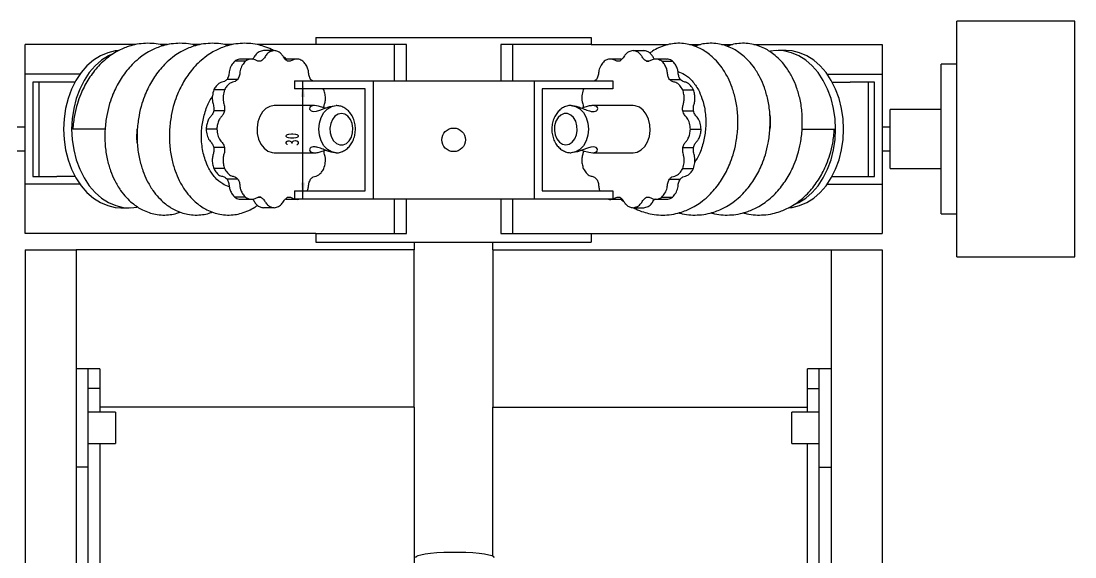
# Model space of a CAD drawing. Header units: millimetres. Extents: x 0 to 1189, y -577 to 841.
# Drawn here: x 204 to 472, y 264.9 to 401.2 of the extents above; entities that cross this region are included whole.
import ezdxf

# ---------------------------------------------------------------- set-up
doc = ezdxf.new("R2010")
doc.units = ezdxf.units.MM
doc.layers.add('10', color=7, linetype='Continuous')
doc.styles.add('SLDTEXTSTYLE5', font='TXT', dxfattribs={"width": 0.7})
doc.dimstyles.new('SLDDIMSTYLE1', dxfattribs={"dimtxt": 3.5, "dimasz": 4.08, "dimexe": 0, "dimexo": 0.0625, "dimgap": 0.875, "dimtad": 2, "dimrnd": 1e-09, "dimzin": 12, "dimdsep": 46, "dimtxsty": 'SLDTEXTSTYLE5', "dimsah": 1, "dimcen": 0.09, "dimadec": 0, "dimazin": 3, "dimtfac": 1, "dimtofl": 0, "dimtmove": 0, "dimatfit": 3, "dimfxl": 0, "dimfrac": 2, "dimtolj": 1, "dimtzin": 12, "dimarcsym": 0})

# ---------------------------------------------------------------- blocks, each defined once
blk = doc.blocks.new('_D_36')
at = {"layer": '10'}
for p, q in [((273.5, 386), (277.66, 386)), ((275.66, 356), (275.66, 386)), ((273.5, 356), (277.66, 356))]:
    blk.add_line(p, q, dxfattribs=at)
for points in [[(275.66, 386), (275.16, 381.92), (276.17, 381.92)], [(275.66, 356), (276.17, 360.08), (275.16, 360.08)]]:
    blk.add_solid(points, dxfattribs=at)
at = {"layer": '10', "insert": (271.15, 369.46), "char_height": 3.5, "attachment_point": 1, "rotation": 90, "style": 'SLDTEXTSTYLE5'}
blk.add_mtext('30', dxfattribs=at)

msp = doc.modelspace()

# ---------------------------------------------------------------- linework, layer by layer
at = {"color": 7, "linetype": 'Continuous', "lineweight": 25}
for p, q in [((471.99872, 401.20265), (441.99872, 401.20265)), ((441.99872, 351.81758), (441.99872, 401.20265)), ((471.99872, 351.81758), (471.99872, 401.20265)), ((278.99872, 396.99518), (348.99872, 396.99518)), ((278.99872, 396.99518), (278.99872, 395.20266)), ((348.99872, 396.99518), (348.99872, 395.20266)), ((204.99872, 387.70265), (204.99872, 395.20266)), ((233.06622, 395.20266), (204.99872, 395.20266)), ((241.27049, 395.20266), (239.47996, 395.20266)), ((249.47476, 395.20266), (247.68424, 395.20266)), ((257.67904, 395.20266), (255.88851, 395.20266)), ((278.99872, 395.20266), (264.09279, 395.20266)), ((301.99872, 395.20266), (278.99872, 395.20266)), ((298.99872, 385.99519), (298.99872, 395.20266)), ((301.99872, 385.99519), (301.99872, 395.20266)), ((348.99872, 395.20266), (325.99872, 395.20266)), ((325.99872, 395.20266), (325.99872, 385.99519)), ((328.99872, 395.20266), (328.99872, 385.99519)), ((348.99872, 395.20266), (368.54226, 395.20266)), ((373.95305, 395.20266), (376.74653, 395.20266)), ((382.15732, 395.20266), (384.9508, 395.20266)), ((390.36159, 395.20266), (422.99872, 395.20266)), ((422.99872, 395.20266), (422.99872, 387.70265)), ((262.63542, 391.54034), (259.90066, 391.54034)), ((268.37757, 393.70265), (265.64281, 393.70265)), ((274.11972, 391.54034), (271.38497, 391.54034)), ((356.61247, 391.54034), (353.87771, 391.54034)), ((359.61987, 393.70265), (362.35463, 393.70265)), ((368.09678, 391.54034), (365.36202, 391.54034)), ((398.59017, 393.70265), (396.5391, 393.70265)), ((261.07984, 391.02316), (258.34508, 391.02316)), ((264.99068, 391.02316), (264.22692, 391.02316)), ((363.00676, 391.02316), (363.62719, 391.02316)), ((366.9176, 391.02316), (369.65236, 391.02316)), ((441.99872, 390.20265), (437.99872, 390.20265)), ((437.99872, 358.92544), (437.99872, 390.20265)), ((204.99872, 359.70265), (204.99872, 387.70265)), ((218.98403, 387.70265), (204.99872, 387.70265)), ((259.12442, 386.38214), (256.38966, 386.38214)), ((273.49872, 385.99519), (273.49872, 383.99518)), ((273.49872, 385.99519), (293.49872, 385.99519)), ((278.15862, 385.99519), (277.63072, 386.38214)), ((293.49872, 385.99519), (293.49872, 355.99518)), ((293.49872, 385.99519), (334.49872, 385.99519)), ((334.49872, 385.99519), (334.49872, 355.99518)), ((334.49872, 385.99519), (354.49872, 385.99519)), ((350.36672, 386.38214), (349.88551, 385.99519)), ((354.49872, 385.99519), (354.49872, 383.99518)), ((368.87302, 386.38214), (371.60778, 386.38214)), ((409.01342, 387.70265), (422.99872, 387.70265)), ((422.99872, 387.70265), (422.99872, 359.70265)), ((213.12202, 385.70265), (206.99872, 385.70265)), ((206.99872, 385.70265), (206.99872, 361.70266)), ((208.62008, 361.70266), (208.62008, 385.70265)), ((217.7309, 385.70265), (213.12202, 385.70265)), ((255.73753, 383.70266), (253.00277, 383.70266)), ((291.49872, 383.99518), (273.49872, 383.99518)), ((281.01761, 383.70266), (280.8221, 383.99518)), ((291.49872, 357.99519), (291.49872, 383.99518)), ((354.49872, 383.99518), (336.49872, 383.99518)), ((336.49872, 383.99518), (336.49872, 357.99519)), ((347.16287, 383.99518), (346.97983, 383.70266)), ((372.25991, 383.70266), (374.99466, 383.70266)), ((410.26655, 385.70265), (414.87542, 385.70265)), ((420.99872, 385.70265), (414.87542, 385.70265)), ((419.37735, 385.70265), (419.37735, 361.70266)), ((420.99872, 361.70266), (420.99872, 385.70265)), ((255.73753, 378.34366), (253.00277, 378.34366)), ((278.63291, 379.70265), (268.37757, 379.70265)), ((359.61987, 379.70265), (349.33345, 379.70265)), ((372.25991, 378.34366), (374.99466, 378.34366)), ((437.99872, 378.70265), (424.99873, 378.70265)), ((424.99873, 366.35638), (424.99873, 378.70265)), ((204.99872, 374.20264), (202.99872, 374.20264)), ((253.78211, 373.70265), (251.04735, 373.70265)), ((374.21533, 373.70265), (376.95008, 373.70265)), ((424.99873, 374.20264), (422.99872, 374.20264)), ((202.99872, 368.20265), (204.99872, 368.20265)), ((255.73753, 369.06164), (253.00277, 369.06164)), ((268.37757, 367.70265), (278.66398, 367.70265)), ((349.36452, 367.70265), (359.61987, 367.70265)), ((372.25991, 369.06164), (374.99466, 369.06164)), ((422.99872, 368.20265), (424.99873, 368.20265)), ((424.99873, 363.70265), (424.99873, 366.35638)), ((255.73753, 363.70265), (253.00277, 363.70265)), ((372.25991, 363.70265), (374.99466, 363.70265)), ((424.99873, 363.70265), (437.99872, 363.70265)), ((218.98403, 359.70265), (204.99872, 359.70265)), ((204.99872, 347.20265), (204.99872, 359.70265)), ((206.99872, 361.70266), (213.12202, 361.70266)), ((217.7309, 361.70266), (213.12202, 361.70266)), ((259.12442, 361.02316), (256.38966, 361.02316)), ((368.87302, 361.02316), (371.60778, 361.02316)), ((409.01342, 359.70265), (422.99872, 359.70265)), ((410.26655, 361.70266), (414.87542, 361.70266)), ((414.87542, 361.70266), (420.99872, 361.70266)), ((422.99872, 359.70265), (422.99872, 347.20265)), ((273.49872, 357.99519), (273.49872, 355.99518)), ((273.49872, 357.99519), (291.49872, 357.99519)), ((336.49872, 357.99519), (354.49872, 357.99519)), ((354.49872, 357.99519), (354.49872, 355.99518)), ((437.99872, 352.20264), (437.99872, 358.92544)), ((261.07984, 356.38214), (258.34508, 356.38214)), ((259.90066, 355.86496), (262.63542, 355.86496)), ((264.99068, 356.38214), (264.37025, 356.38214)), ((271.38497, 355.86496), (274.11972, 355.86496)), ((273.49872, 355.99518), (293.49872, 355.99518)), ((293.49872, 355.99518), (334.49872, 355.99518)), ((298.99872, 347.20265), (298.99872, 355.99518)), ((301.99872, 347.20265), (301.99872, 355.99518)), ((325.99872, 355.99518), (325.99872, 347.20265)), ((328.99872, 355.99518), (328.99872, 347.20265)), ((334.49872, 355.99518), (354.49872, 355.99518)), ((353.87771, 355.86496), (356.61247, 355.86496)), ((363.00676, 356.38214), (363.77052, 356.38214)), ((365.36202, 355.86496), (368.09678, 355.86496)), ((366.9176, 356.38214), (369.65236, 356.38214)), ((229.40727, 353.70266), (231.45834, 353.70266)), ((268.37757, 353.70266), (265.64281, 353.70266)), ((359.61987, 353.70266), (362.35463, 353.70266)), ((437.99872, 352.20264), (441.99872, 352.20264)), ((441.99872, 341.20265), (441.99872, 351.81758)), ((471.99872, 341.20265), (471.99872, 351.81758)), ((278.99872, 347.20265), (204.99872, 347.20265)), ((278.99872, 347.20265), (278.99872, 344.99518)), ((278.99872, 347.20265), (301.99872, 347.20265)), ((325.99872, 347.20265), (348.99872, 347.20265)), ((348.99872, 347.20265), (348.99872, 344.99518)), ((348.99872, 347.20265), (422.99872, 347.20265)), ((278.99872, 344.99518), (348.99872, 344.99518)), ((303.99872, 344.99518), (303.99872, 342.99519)), ((323.99872, 342.99519), (323.99872, 344.99518)), ((204.99872, 342.99519), (204.99872, 112.99518)), ((204.99872, 342.99519), (217.99872, 342.99519)), ((217.99872, 342.99519), (217.99872, 112.99518)), ((303.99872, 342.99519), (217.99872, 342.99519)), ((303.99872, 302.99518), (303.99872, 342.99519)), ((323.99872, 342.99519), (409.99873, 342.99519)), ((323.99872, 342.99519), (323.99872, 302.99518)), ((409.99873, 342.99519), (409.99873, 112.99518)), ((409.99873, 342.99519), (422.99872, 342.99519)), ((422.99872, 342.99519), (422.99872, 112.99518)), ((441.99872, 341.20265), (471.99872, 341.20265)), ((220.99872, 312.74951), (217.99872, 312.74951)), ((223.99872, 312.74951), (220.99872, 312.74951)), ((220.99872, 312.74951), (220.99872, 287.73578)), ((223.99872, 312.74951), (223.99872, 307.76322)), ((406.99872, 312.74951), (403.99871, 312.74951)), ((403.99871, 307.76322), (403.99871, 312.74951)), ((409.99873, 312.74951), (406.99872, 312.74951)), ((406.99872, 287.73578), (406.99872, 312.74951)), ((223.99872, 307.76322), (220.99872, 307.76322)), ((223.99872, 307.76322), (223.99872, 301.7495)), ((403.99871, 307.76322), (406.99872, 307.76322)), ((403.99871, 301.7495), (403.99871, 307.76322)), ((303.99872, 302.99518), (223.99872, 302.99518)), ((303.99872, 302.99518), (303.99872, 152.99518)), ((323.99872, 302.99518), (403.99871, 302.99518)), ((323.99872, 265.0601), (323.99872, 302.99518)), ((227.99872, 301.7495), (220.99872, 301.7495)), ((227.99872, 301.7495), (227.99872, 293.7495)), ((406.99872, 301.7495), (399.99872, 301.7495)), ((399.99872, 293.7495), (399.99872, 301.7495)), ((220.99872, 293.7495), (227.99872, 293.7495)), ((223.99872, 293.7495), (223.99872, 138.00891)), ((399.99872, 293.7495), (406.99872, 293.7495)), ((403.99871, 138.00891), (403.99871, 293.7495)), ((220.99872, 287.73578), (217.99872, 287.73578)), ((220.99872, 287.73578), (220.99872, 212.87234)), ((406.99872, 287.73578), (409.99873, 287.73578)), ((406.99872, 212.87234), (406.99872, 287.73578))]:
    msp.add_line(p, q, dxfattribs=at)
at = {"color": 7, "linetype": 'Continuous', "lineweight": 25, "flags": 128}
for points in [[(228.78447, 393.68444), (227.94633, 393.60221), (226.02375, 393.15783), (224.16155, 392.36627), (222.39296, 391.24165), (220.74954, 389.80406), (219.26062, 388.07913), (217.95276, 386.09765), (216.84931, 383.89499), (215.96996, 381.51044), (215.3304, 378.98656), (214.94204, 376.36839), (214.81181, 373.70265)], [(227.35634, 392.89654), (226.21262, 392.36627), (224.44403, 391.24165), (222.80061, 389.80406), (221.31168, 388.07913), (220.00383, 386.09765), (218.90038, 383.89499), (218.02103, 381.51044), (217.38147, 378.98656), (216.99311, 376.36839), (216.86288, 373.70265)], [(411.13457, 373.70265), (411.00433, 376.36839), (410.61598, 378.98656), (409.9764, 381.51044), (409.09706, 383.89499), (407.99361, 386.09765), (406.68575, 388.07913), (405.19683, 389.80406), (403.55341, 391.24165), (401.78482, 392.36627), (399.92262, 393.15783), (398.00004, 393.60221), (396.05139, 393.69149), (394.56476, 393.51883)], [(413.18564, 373.70265), (413.0554, 376.36839), (412.66705, 378.98656), (412.02748, 381.51044), (411.14813, 383.89499), (410.04468, 386.09765), (408.73682, 388.07913), (407.2479, 389.80406), (405.60448, 391.24165), (403.83589, 392.36627), (401.97369, 393.15783), (400.05111, 393.60221), (398.59017, 393.70265)], [(268.37757, 379.70265), (267.28865, 379.51415), (266.26815, 378.9605), (265.38019, 378.07647), (264.68056, 376.91761), (264.21324, 375.55676), (264.00757, 374.0794), (264.07649, 372.57836), (264.41566, 371.14798), (265.00377, 369.8781), (265.80387, 368.84855), (266.76569, 368.124), (267.82878, 367.74997), (268.37757, 367.70265)], [(281.37371, 379.03688), (281.02271, 379.16938), (279.60637, 379.58746), (278.63291, 379.70265), (277.89314, 379.58535), (277.47176, 379.27552), (277.37959, 378.82682), (277.7397, 378.34648), (278.30532, 378.17999), (279.09484, 378.25451), (279.97344, 378.51705), (281.10584, 378.94419), (282.51386, 379.43142), (283.58293, 379.6662), (284.10243, 379.70265), (284.10243, 379.70265)], [(284.10243, 367.70265), (282.96916, 367.9071), (281.91311, 368.5065), (281.00626, 369.46001), (280.31042, 370.70265), (279.87299, 372.14974), (279.72379, 373.70265), (279.87299, 375.25556), (280.31042, 376.70266), (281.00626, 377.94529), (281.91311, 378.89881), (282.96916, 379.4982), (284.10243, 379.70265)], [(343.89501, 379.70265), (345.02829, 379.4982), (346.08433, 378.89881), (346.99118, 377.94529), (347.68703, 376.70266), (348.12445, 375.25556), (348.27365, 373.70265), (348.12445, 372.14974), (347.68703, 370.70265), (346.99118, 369.46001), (346.08433, 368.5065), (345.02829, 367.9071), (343.89501, 367.70265)], [(359.61987, 367.70265), (360.70879, 367.89115), (361.72929, 368.44481), (362.61725, 369.32883), (363.31688, 370.4877), (363.7842, 371.84854), (363.98986, 373.32591), (363.92095, 374.82694), (363.58178, 376.25732), (362.99367, 377.5272), (362.19357, 378.55675), (361.23176, 379.2813), (360.16866, 379.65534), (359.61987, 379.70265)], [(285.46981, 377.70264), (284.60939, 377.52495), (283.82542, 377.00761), (283.18757, 376.19661), (282.7525, 375.16401), (282.55888, 374.00157), (282.6239, 372.81256), (282.9418, 371.70265), (283.48432, 370.77045), (284.20326, 370.09878), (285.03474, 369.74733), (285.90488, 369.74733), (286.73636, 370.09878), (287.4553, 370.77045), (287.99782, 371.70265), (288.31571, 372.81256), (288.38074, 374.00157), (288.18711, 375.16401), (287.75205, 376.19661), (287.11419, 377.00761), (286.33023, 377.52495), (285.46981, 377.70264)], [(342.52763, 369.70266), (343.38805, 369.88035), (344.17201, 370.39769), (344.80987, 371.20869), (345.24494, 372.24129), (345.43856, 373.40373), (345.37354, 374.59273), (345.05564, 375.70266), (344.51312, 376.63486), (343.79418, 377.30653), (342.9627, 377.65797), (342.09256, 377.65797), (341.26109, 377.30653), (340.54214, 376.63486), (339.99962, 375.70266), (339.68173, 374.59273), (339.61671, 373.40373), (339.81032, 372.24129), (340.24539, 371.20869), (340.88325, 370.39769), (341.66722, 369.88035), (342.52763, 369.70266)], [(214.81181, 373.70265), (214.94204, 371.03691), (215.3304, 368.41874), (215.96996, 365.89486), (216.84931, 363.51032), (217.95276, 361.30766), (219.26062, 359.32617), (220.74954, 357.60125), (222.39296, 356.16366), (224.16155, 355.03904), (226.02375, 354.24747), (227.94633, 353.80309), (229.40727, 353.70266)], [(216.86288, 373.70265), (216.99311, 371.03691), (217.38147, 368.41874), (218.02103, 365.89486), (218.90038, 363.51032), (220.00383, 361.30766), (221.31168, 359.32617), (222.80061, 357.60125), (224.44403, 356.16366), (226.21262, 355.03904), (228.07482, 354.24747), (229.99739, 353.80309), (231.94604, 353.71382), (233.43268, 353.88648)], [(225.32527, 373.70216), (225.34319, 373.70214), (224.98014, 373.7021), (224.0485, 373.70206), (222.69011, 373.702), (221.11177, 373.70195), (219.55377, 373.70192), (218.2533, 373.70192), (217.40835, 373.70192), (217.1653, 373.70195)], [(399.21297, 353.72086), (400.05111, 353.80309), (401.97369, 354.24747), (403.83589, 355.03904), (405.60448, 356.16366), (407.2479, 357.60125), (408.73682, 359.32617), (410.04468, 361.30766), (411.14813, 363.51032), (412.02748, 365.89486), (412.66705, 368.41874), (413.0554, 371.03691), (413.18564, 373.70265)], [(400.64111, 354.50876), (401.78482, 355.03904), (403.55341, 356.16366), (405.19683, 357.60125), (406.68575, 359.32617), (407.99361, 361.30766), (409.09706, 363.51032), (409.9764, 365.89486), (410.61598, 368.41874), (411.00433, 371.03691), (411.13457, 373.70265)], [(402.67217, 373.70314), (402.65424, 373.70316), (403.01731, 373.7032), (403.94894, 373.70325), (405.30733, 373.70331), (406.88567, 373.70335), (408.44367, 373.70338), (409.74414, 373.70338), (410.5891, 373.70338), (410.83213, 373.70335)], [(346.62372, 368.36841), (346.97474, 368.23592), (348.39107, 367.81784), (349.36452, 367.70265), (350.1043, 367.81996), (350.52567, 368.12978), (350.61785, 368.57848), (350.25774, 369.05882), (349.69212, 369.22531), (348.9026, 369.15079), (348.024, 368.88825), (346.8916, 368.46111), (345.48358, 367.97388), (344.41451, 367.7391), (343.89501, 367.70265), (343.89501, 367.70265)], [(324.31137, 264.66633), (324.22092, 264.91552), (323.77271, 265.15797), (322.98296, 265.3849), (321.8802, 265.58811), (320.50429, 265.76027), (318.90497, 265.89515), (317.14002, 265.98786), (315.27326, 266.03508), (313.37214, 266.03508), (311.50538, 265.98786), (309.74044, 265.89515), (308.14111, 265.76027), (306.76521, 265.58811), (305.66245, 265.3849), (304.87269, 265.15797), (304.42449, 264.91552), (304.33403, 264.66633)]]:
    msp.add_lwpolyline(points, dxfattribs=at)
at = {"color": 7, "linetype": 'Continuous', "lineweight": 25}
msp.add_circle((313.99872, 370.99518), 3, dxfattribs=at)
for points, knots in [([(240.35295, 394.97002), (240.04849, 395.0563), (239.03458, 395.34361), (237.28156, 395.55265), (235.07378, 395.55538), (232.97109, 395.24506), (231.11966, 394.71589), (229.56125, 394.0853), (228.08293, 393.32262), (226.45407, 392.26959), (224.32262, 390.52003), (222.02968, 387.92755), (220.26341, 385.03568), (219.07834, 382.446), (218.22991, 380.04769), (217.47699, 377.07647), (217.26123, 374.88043), (217.14544, 373.70195)], [0, 0, 0, 0, 0.0279146262, 0.092961452, 0.1557676996, 0.2238286018, 0.2805162316, 0.3250067086, 0.3705497647, 0.4252020528, 0.4922471054, 0.6040791634, 0.7091898435, 0.7630021309, 0.8289907421, 0.9082298232, 1, 1, 1, 1]), ([(248.55722, 394.97002), (248.25276, 395.0563), (247.23885, 395.34362), (245.48583, 395.55265), (243.27806, 395.55538), (241.17536, 395.24506), (239.32393, 394.71589), (237.76552, 394.0853), (236.2872, 393.32262), (234.65835, 392.26959), (232.52689, 390.52003), (230.23395, 387.92755), (228.46769, 385.03568), (227.28261, 382.446), (226.43418, 380.04769), (225.68127, 377.07647), (225.4655, 374.88043), (225.34971, 373.70195)], [0, 0, 0, 0, 0.027914582, 0.092961501, 0.15576769, 0.223828602, 0.280516257, 0.325006753, 0.37054979, 0.425202095, 0.492247069, 0.604079126, 0.709189855, 0.763002142, 0.828990726, 0.908229818, 1, 1, 1, 1]), ([(256.7615, 394.97002), (256.45704, 395.0563), (255.44313, 395.34362), (253.6901, 395.55265), (251.48233, 395.55538), (249.37964, 395.24506), (247.52821, 394.71589), (245.96979, 394.0853), (244.49148, 393.32262), (242.86262, 392.26959), (240.73117, 390.52003), (238.43823, 387.92755), (236.67196, 385.03568), (235.48688, 382.44601), (234.63846, 380.04769), (233.88554, 377.07647), (233.66977, 374.88043), (233.55398, 373.70195)], [0, 0, 0, 0, 0.02791458, 0.092961412, 0.155767694, 0.223828602, 0.280516265, 0.325006674, 0.370549803, 0.425202026, 0.492247062, 0.604079136, 0.709189805, 0.763002131, 0.828990716, 0.908229815, 1, 1, 1, 1]), ([(268.15831, 393.70265), (268.00669, 393.7993), (267.25121, 394.28087), (265.85597, 394.74405), (263.91092, 395.29144), (261.89544, 395.55837), (259.6863, 395.55372), (257.58398, 395.24544), (255.73246, 394.71582), (254.17408, 394.08532), (252.69575, 393.32261), (251.06689, 392.26959), (248.93545, 390.52003), (246.6425, 387.92755), (244.87623, 385.03568), (243.69116, 382.44601), (242.84273, 380.04769), (242.08982, 377.07647), (241.87405, 374.88043), (241.75826, 373.70195)], [0, 0, 0, 0, 0.014061298, 0.070064076, 0.116994013, 0.176080115, 0.233131002, 0.294954978, 0.346447848, 0.38686135, 0.42823094, 0.477875052, 0.538776259, 0.640360321, 0.735838917, 0.784720024, 0.844661583, 0.916639404, 1, 1, 1, 1]), ([(386.23918, 373.70335), (386.26874, 375.05066), (386.32517, 377.62325), (385.77109, 381.18224), (384.91546, 384.20258), (383.77422, 386.89304), (382.41787, 389.17601), (380.89914, 391.06166), (379.45264, 392.44104), (378.07718, 393.46212), (376.63235, 394.29745), (375.09809, 394.94224), (373.3554, 395.39905), (371.53331, 395.59321), (369.69145, 395.48749), (367.87349, 395.10444), (366.17981, 394.45306), (364.82273, 393.7449), (364.13309, 393.2112), (363.91307, 393.04093)], [0, 0, 0, 0, 0.093535194, 0.178598404, 0.254875507, 0.322850681, 0.399461312, 0.462571078, 0.518036115, 0.565900924, 0.608111632, 0.660566485, 0.708854188, 0.764493712, 0.819750163, 0.869376424, 0.926277489, 0.976480104, 1, 1, 1, 1]), ([(394.44346, 373.70335), (394.47302, 375.05066), (394.52945, 377.62325), (393.97538, 381.18225), (393.11972, 384.20258), (391.97851, 386.89304), (390.62215, 389.17601), (389.10342, 391.06166), (387.65692, 392.44104), (386.28146, 393.46213), (384.83663, 394.29741), (383.30231, 394.94241), (381.55985, 395.39843), (379.73684, 395.59593), (377.89836, 395.47788), (376.43332, 395.20593), (375.63514, 394.88613), (375.37029, 394.78002)], [0, 0, 0, 0, 0.104623014, 0.199769761, 0.285088919, 0.361121925, 0.44681402, 0.517404924, 0.57944488, 0.632983665, 0.680198485, 0.738871425, 0.792883085, 0.855118212, 0.916924739, 0.972433931, 1, 1, 1, 1]), ([(402.64773, 373.70335), (402.67729, 375.05066), (402.73372, 377.62325), (402.17964, 381.18224), (401.32401, 384.20258), (400.18277, 386.89303), (398.82641, 389.17601), (397.30769, 391.06166), (395.86119, 392.44104), (394.48573, 393.46213), (393.04091, 394.29741), (391.5066, 394.94242), (389.76411, 395.39843), (387.94111, 395.59593), (386.10263, 395.47788), (384.6376, 395.20593), (383.83942, 394.88613), (383.57457, 394.78002)], [0, 0, 0, 0, 0.104623055, 0.199769778, 0.285088914, 0.361122072, 0.446814184, 0.517405102, 0.57944507, 0.632983866, 0.680198424, 0.738871376, 0.792883228, 0.855118484, 0.916925023, 0.972433926, 1, 1, 1, 1]), ([(259.90235, 391.51382), (259.6601, 391.50321), (259.11896, 391.47953), (258.62043, 391.18554), (258.34508, 391.02316)], [0, 0, 0, 0, 0.447671665, 1, 1, 1, 1]), ([(264.99068, 391.02316), (264.73782, 390.99028), (264.23269, 390.9246), (263.54166, 391.37287), (262.75996, 391.59267), (261.90531, 391.48595), (261.35519, 391.17753), (261.07984, 391.02316)], [0, 0, 0, 0, 0.186139482, 0.371830748, 0.5574748, 0.77850995, 1, 1, 1, 1]), ([(265.64281, 393.70265), (265.26922, 393.62236), (264.52584, 393.46259), (263.58062, 392.72119), (263.18138, 391.77653), (262.8385, 391.51234), (262.75371, 391.44701)], [0, 0, 0, 0, 0.330627015, 0.657885889, 0.915404977, 1, 1, 1, 1]), ([(268.37757, 393.70265), (268.00308, 393.62378), (267.2579, 393.46684), (266.3251, 392.70589), (265.78616, 391.57864), (265.25527, 391.20792), (264.99068, 391.02316)], [0, 0, 0, 0, 0.282280125, 0.561684851, 0.781547562, 1, 1, 1, 1]), ([(271.76446, 391.02316), (271.53347, 391.16793), (271.07205, 391.45712), (270.63718, 392.31882), (270.0404, 393.04473), (269.26131, 393.53787), (268.67235, 393.64768), (268.37757, 393.70265)], [0, 0, 0, 0, 0.186139531, 0.371832184, 0.557476133, 0.778509809, 1, 1, 1, 1]), ([(271.43145, 391.54034), (271.29055, 391.69312), (271.076, 391.92575), (270.81373, 392.07404), (270.7237, 392.12494)], [0, 0, 0, 0, 0.656730119, 1, 1, 1, 1]), ([(275.6753, 391.02316), (275.3222, 391.21144), (274.6196, 391.58608), (273.5341, 391.56617), (272.65605, 390.95919), (272.06102, 391.00189), (271.76446, 391.02316)], [0, 0, 0, 0, 0.282280797, 0.561684187, 0.781547498, 1, 1, 1, 1]), ([(356.23298, 391.02316), (355.98012, 390.99028), (355.475, 390.9246), (354.78396, 391.37287), (354.00226, 391.59267), (353.14761, 391.48595), (352.59748, 391.17753), (352.32214, 391.02316)], [0, 0, 0, 0, 0.186139273, 0.371830812, 0.557475265, 0.778509846, 1, 1, 1, 1]), ([(359.61987, 393.70265), (359.24537, 393.62378), (358.5002, 393.46684), (357.5674, 392.70588), (357.02846, 391.57864), (356.49757, 391.20792), (356.23298, 391.02316)], [0, 0, 0, 0, 0.282280024, 0.561684889, 0.781547874, 1, 1, 1, 1]), ([(363.00676, 391.02316), (362.77577, 391.16793), (362.31435, 391.45712), (361.87947, 392.31882), (361.28271, 393.04473), (360.5036, 393.53787), (359.91465, 393.64768), (359.61987, 393.70265)], [0, 0, 0, 0, 0.186139437, 0.371831377, 0.557475928, 0.778510164, 1, 1, 1, 1]), ([(365.18217, 391.45846), (365.15143, 391.48112), (364.90085, 391.66584), (364.62398, 392.33506), (364.01431, 393.03947), (363.23921, 393.53928), (362.64969, 393.64815), (362.35463, 393.70265)], [0, 0, 0, 0, 0.0309186379, 0.2520260447, 0.4730770233, 0.7362672652, 1, 1, 1, 1]), ([(366.9176, 391.02316), (366.5645, 391.21144), (365.8619, 391.58608), (364.7764, 391.56617), (363.89835, 390.95919), (363.30332, 391.00189), (363.00676, 391.02316)], [0, 0, 0, 0, 0.282280373, 0.561684751, 0.781548386, 1, 1, 1, 1]), ([(369.65236, 391.02316), (369.29881, 391.23979), (368.79678, 391.54739), (368.25799, 391.48545), (368.09864, 391.46713)], [0, 0, 0, 0, 0.704243605, 1, 1, 1, 1]), ([(258.34508, 391.02316), (258.04954, 390.69828), (257.46147, 390.05181), (256.93129, 388.75369), (256.87588, 387.40821), (256.55139, 386.72343), (256.38966, 386.38214)], [0, 0, 0, 0, 0.282280115, 0.561684634, 0.781547615, 1, 1, 1, 1]), ([(261.07984, 391.02316), (260.7843, 390.69828), (260.19623, 390.05181), (259.66605, 388.75369), (259.61064, 387.40822), (259.28614, 386.72343), (259.12442, 386.38214)], [0, 0, 0, 0, 0.282280242, 0.561684887, 0.781547954, 1, 1, 1, 1]), ([(277.63072, 386.38214), (277.48351, 386.66578), (277.18943, 387.23236), (277.12724, 388.27657), (276.87529, 389.3141), (276.38052, 390.27497), (275.91053, 390.7736), (275.6753, 391.02316)], [0, 0, 0, 0, 0.186140228, 0.371830775, 0.557475124, 0.77850935, 1, 1, 1, 1]), ([(352.32214, 391.02316), (352.02659, 390.69828), (351.43852, 390.05181), (350.90835, 388.75369), (350.85293, 387.40822), (350.52844, 386.72343), (350.36672, 386.38214)], [0, 0, 0, 0, 0.282279918, 0.561684773, 0.781547877, 1, 1, 1, 1]), ([(368.87302, 386.38214), (368.7258, 386.66578), (368.43173, 387.23236), (368.36953, 388.27657), (368.11759, 389.3141), (367.62281, 390.27497), (367.15283, 390.7736), (366.9176, 391.02316)], [0, 0, 0, 0, 0.186140581, 0.371831178, 0.557475392, 0.778510306, 1, 1, 1, 1]), ([(371.60778, 386.38214), (371.46056, 386.66578), (371.16648, 387.23236), (371.10429, 388.27657), (370.85235, 389.3141), (370.35757, 390.27497), (369.88759, 390.7736), (369.65236, 391.02316)], [0, 0, 0, 0, 0.186140545, 0.371831298, 0.557475477, 0.778510349, 1, 1, 1, 1]), ([(256.38966, 386.38214), (256.18267, 386.18041), (255.76919, 385.77744), (255.00716, 385.69223), (254.25, 385.34697), (253.54879, 384.669), (253.1849, 384.02499), (253.00277, 383.70266)], [0, 0, 0, 0, 0.186139487, 0.371831271, 0.557475983, 0.778511517, 1, 1, 1, 1]), ([(259.12442, 386.38214), (258.91743, 386.18041), (258.50395, 385.77744), (257.74192, 385.69223), (256.98476, 385.34697), (256.28354, 384.669), (255.91966, 384.02499), (255.73753, 383.70266)], [0, 0, 0, 0, 0.18614013, 0.371831818, 0.557476374, 0.778511723, 1, 1, 1, 1]), ([(372.25991, 383.70266), (372.02282, 384.10763), (371.55104, 384.91346), (370.60371, 385.63995), (369.62183, 385.7159), (369.12209, 386.16053), (368.87302, 386.38214)], [0, 0, 0, 0, 0.282280467, 0.561683175, 0.781547289, 1, 1, 1, 1]), ([(371.05794, 388.33522), (371.62049, 388.13872), (372.91031, 387.68817), (374.69979, 386.07798), (376.18752, 383.9438), (377.36032, 381.22532), (378.10982, 377.96283), (378.20548, 374.15968), (377.61427, 370.52122), (376.66898, 367.54085), (375.70995, 365.95714), (375.33135, 365.33192)], [0, 0, 0, 0, 0.091368335, 0.209493307, 0.327465859, 0.417990691, 0.552291937, 0.686950805, 0.805049, 0.92303781, 1, 1, 1, 1]), ([(374.99466, 383.70266), (374.75757, 384.10763), (374.2858, 384.91346), (373.33847, 385.63995), (372.35659, 385.7159), (371.85684, 386.16053), (371.60778, 386.38214)], [0, 0, 0, 0, 0.282280218, 0.561683341, 0.781547783, 1, 1, 1, 1]), ([(253.00277, 383.70266), (252.86537, 383.2188), (252.59198, 382.25603), (252.60649, 380.76858), (253.04945, 379.5654), (253.0183, 378.75003), (253.00277, 378.34366)], [0, 0, 0, 0, 0.282281505, 0.561684514, 0.781548072, 1, 1, 1, 1]), ([(255.73753, 383.70266), (255.60013, 383.2188), (255.32673, 382.25603), (255.34125, 380.76858), (255.78421, 379.5654), (255.75306, 378.75003), (255.73753, 378.34366)], [0, 0, 0, 0, 0.282281505, 0.561684513, 0.781548071, 1, 1, 1, 1]), ([(281.01333, 379.17215), (281.01155, 379.23776), (281.00053, 379.64568), (281.28636, 380.32617), (281.42883, 381.4014), (281.35652, 382.57126), (281.13066, 383.32526), (281.01761, 383.70266)], [0, 0, 0, 0, 0.041893851, 0.260496222, 0.479044844, 0.739252987, 1, 1, 1, 1]), ([(346.97983, 383.70266), (346.84382, 383.21917), (346.57317, 382.25714), (346.56864, 380.7646), (346.96551, 379.82287), (346.96149, 379.28852), (346.96053, 379.1598)], [0, 0, 0, 0, 0.331582639, 0.659783995, 0.918047126, 1, 1, 1, 1]), ([(372.25991, 378.34366), (372.23591, 378.69016), (372.18797, 379.38233), (372.51513, 380.32925), (372.67551, 381.4004), (372.59764, 382.57153), (372.37257, 383.32535), (372.25991, 383.70266)], [0, 0, 0, 0, 0.186140386, 0.371831436, 0.557476556, 0.778509274, 1, 1, 1, 1]), ([(374.99466, 378.34366), (374.97067, 378.69016), (374.92273, 379.38233), (375.24989, 380.32925), (375.41026, 381.4004), (375.3324, 382.57153), (375.10732, 383.32535), (374.99466, 383.70266)], [0, 0, 0, 0, 0.186140319, 0.371831309, 0.55747637, 0.778509017, 1, 1, 1, 1]), ([(256.9395, 359.07008), (256.37695, 359.26658), (255.08712, 359.71713), (253.29765, 361.32732), (251.80993, 363.4615), (250.63711, 366.17998), (249.88761, 369.44247), (249.79197, 373.24562), (250.38316, 376.88409), (251.32846, 379.86446), (252.28749, 381.44817), (252.66609, 382.07338)], [0, 0, 0, 0, 0.09136834, 0.209493292, 0.327465749, 0.417990664, 0.552291899, 0.686950754, 0.805048907, 0.923037736, 1, 1, 1, 1]), ([(253.00277, 378.34366), (252.89712, 378.02715), (252.68607, 377.39488), (252.05724, 376.79896), (251.52749, 375.98121), (251.1676, 374.91363), (251.08746, 374.10659), (251.04735, 373.70265)], [0, 0, 0, 0, 0.186138569, 0.371831551, 0.5574747, 0.778510193, 1, 1, 1, 1]), ([(255.73753, 378.34366), (255.63188, 378.02715), (255.42083, 377.39488), (254.792, 376.79896), (254.26224, 375.98121), (253.90236, 374.91363), (253.82222, 374.10659), (253.78211, 373.70265)], [0, 0, 0, 0, 0.186138568, 0.37183155, 0.557474698, 0.778510191, 1, 1, 1, 1]), ([(284.10458, 367.7038), (284.10725, 367.70342), (284.48791, 367.6494), (285.255, 367.83623), (286.30757, 368.26503), (287.23201, 368.98993), (288.00015, 369.93398), (288.58328, 371.08153), (288.9471, 372.38149), (289.06462, 373.76826), (288.92182, 375.16711), (288.51539, 376.50498), (287.87317, 377.66541), (287.04741, 378.59077), (286.10183, 379.245), (285.09983, 379.6355), (284.41827, 379.68139), (284.10243, 379.70265)], [0, 0, 0, 0, 0.000494867, 0.07036555, 0.138950617, 0.20796614, 0.278876444, 0.352130176, 0.427194803, 0.503273007, 0.58002722, 0.657598699, 0.736119184, 0.806817084, 0.875406437, 0.94226346, 1, 1, 1, 1]), ([(343.89286, 379.7015), (343.89018, 379.70188), (343.50953, 379.75591), (342.74244, 379.56907), (341.68987, 379.14027), (340.76543, 378.41537), (339.99729, 377.47132), (339.41416, 376.32377), (339.05033, 375.02381), (338.93282, 373.63704), (339.07562, 372.2382), (339.48205, 370.90032), (340.12428, 369.73989), (340.95003, 368.81453), (341.89561, 368.1603), (342.89761, 367.7698), (343.57917, 367.72392), (343.89501, 367.70265)], [0, 0, 0, 0, 0.000494867, 0.070365384, 0.138950636, 0.207966174, 0.278876374, 0.352130032, 0.427194785, 0.503273006, 0.580027236, 0.657598792, 0.736119389, 0.80681705, 0.875406418, 0.94226363, 1, 1, 1, 1]), ([(343.89501, 379.70265), (344.21269, 379.67851), (344.84696, 379.63032), (346.01215, 379.28004), (347.26682, 378.80163), (348.44417, 378.34462), (349.4298, 378.13531), (350.09763, 378.21754), (350.52801, 378.52219), (350.69728, 378.97946), (350.48191, 379.43648), (349.86052, 379.70577), (348.99169, 379.71804), (347.94684, 379.501), (347.13689, 379.23488), (346.6951, 379.06606), (346.62278, 379.03843)], [0, 0, 0, 0, 0.074741568, 0.149228635, 0.230128626, 0.323650742, 0.390091878, 0.456742881, 0.520585494, 0.597476488, 0.690821495, 0.765829181, 0.841074668, 0.911107803, 0.985450383, 1, 1, 1, 1]), ([(374.21533, 373.70265), (374.15777, 374.21582), (374.04324, 375.23691), (373.48792, 376.51514), (372.66529, 377.25363), (372.39475, 377.9811), (372.25991, 378.34366)], [0, 0, 0, 0, 0.282280731, 0.561684299, 0.781547751, 1, 1, 1, 1]), ([(376.95008, 373.70265), (376.89253, 374.21582), (376.778, 375.23692), (376.22267, 376.51513), (375.40005, 377.25364), (375.1295, 377.9811), (374.99466, 378.34366)], [0, 0, 0, 0, 0.28228049, 0.561684555, 0.78154725, 1, 1, 1, 1]), ([(394.41321, 377.35473), (394.43842, 377.17731), (394.60443, 376.00859), (394.51971, 374.76118), (394.44786, 373.70314)], [0, 0, 0, 0, 0.151806107, 1, 1, 1, 1]), ([(225.34971, 373.70195), (225.32015, 372.35464), (225.26372, 369.78205), (225.81779, 366.22306), (226.67344, 363.20272), (227.81466, 360.51227), (229.17102, 358.22929), (230.68975, 356.34365), (232.13624, 354.96426), (233.51171, 353.94317), (234.95653, 353.10789), (236.49085, 352.46289), (238.23332, 352.00687), (240.05633, 351.80937), (241.8948, 351.92742), (243.35984, 352.19938), (244.15802, 352.51917), (244.42287, 352.62529)], [0, 0, 0, 0, 0.104623048, 0.19976975, 0.28508893, 0.361122014, 0.446814164, 0.517405103, 0.57944498, 0.632983835, 0.680198458, 0.738871477, 0.79288312, 0.855118372, 0.916924888, 0.972433937, 1, 1, 1, 1]), ([(233.58423, 370.05057), (233.55903, 370.22799), (233.39302, 371.39672), (233.47773, 372.64412), (233.54958, 373.70216)], [0, 0, 0, 0, 0.151806059, 1, 1, 1, 1]), ([(233.55398, 373.70195), (233.52443, 372.35464), (233.46799, 369.78205), (234.02207, 366.22306), (234.87771, 363.20272), (236.01893, 360.51227), (237.3753, 358.22929), (238.89402, 356.34365), (240.34052, 354.96426), (241.71598, 353.94317), (243.16081, 353.10789), (244.69513, 352.46289), (246.43759, 352.00687), (248.2606, 351.80937), (250.09908, 351.92742), (251.56412, 352.19938), (252.36229, 352.51917), (252.62714, 352.62529)], [0, 0, 0, 0, 0.104623032, 0.199769789, 0.285088905, 0.361121993, 0.446814135, 0.517405078, 0.579444972, 0.632983814, 0.680198448, 0.738871469, 0.792883232, 0.855118365, 0.916924886, 0.97243394, 1, 1, 1, 1]), ([(241.75826, 373.70195), (241.7287, 372.35464), (241.67227, 369.78205), (242.22634, 366.22306), (243.08199, 363.20272), (244.22321, 360.51226), (245.57957, 358.22929), (247.0983, 356.34365), (248.54479, 354.96426), (249.92025, 353.94318), (251.36509, 353.10785), (252.89935, 352.46306), (254.64204, 352.00625), (256.46413, 351.81209), (258.30599, 351.91781), (260.12396, 352.30086), (261.81764, 352.95225), (263.17471, 353.6604), (263.86435, 354.1941), (264.08437, 354.36437)], [0, 0, 0, 0, 0.093535191, 0.178598388, 0.254875534, 0.322850645, 0.399461298, 0.462571085, 0.518036054, 0.565900907, 0.608111687, 0.660566596, 0.708854248, 0.76449377, 0.819750211, 0.869376471, 0.926277518, 0.976480147, 1, 1, 1, 1]), ([(251.04735, 373.70265), (251.10491, 373.18949), (251.21944, 372.16839), (251.77476, 370.89016), (252.5974, 370.15167), (252.86794, 369.4242), (253.00277, 369.06164)], [0, 0, 0, 0, 0.282280633, 0.561684362, 0.781547802, 1, 1, 1, 1]), ([(253.78211, 373.70265), (253.83967, 373.18949), (253.9542, 372.16839), (254.50952, 370.89016), (255.33216, 370.15167), (255.6027, 369.4242), (255.73753, 369.06164)], [0, 0, 0, 0, 0.282280642, 0.561684365, 0.781547784, 1, 1, 1, 1]), ([(359.83913, 353.70266), (359.99075, 353.60601), (360.74623, 353.12443), (362.14147, 352.66125), (364.08652, 352.11386), (366.102, 351.84693), (368.31114, 351.85159), (370.41346, 352.15984), (372.26497, 352.68949), (373.82337, 353.31998), (375.30169, 354.08269), (376.93055, 355.13571), (379.062, 356.88527), (381.35494, 359.47775), (383.12119, 362.36963), (384.30629, 364.95929), (385.1547, 367.35761), (385.90763, 370.32883), (386.12339, 372.52487), (386.23918, 373.70335)], [0, 0, 0, 0, 0.01406133, 0.070064103, 0.116994017, 0.176080208, 0.233131108, 0.294954958, 0.346447844, 0.386861468, 0.428230898, 0.477875085, 0.538776357, 0.640360349, 0.735838881, 0.78471972, 0.844661585, 0.916639414, 1, 1, 1, 1]), ([(371.23594, 352.43528), (371.5404, 352.34901), (372.55431, 352.06169), (374.30734, 351.85265), (376.51511, 351.84993), (378.61781, 352.16022), (380.46923, 352.68942), (382.02765, 353.32), (383.50596, 354.08268), (385.13483, 355.13571), (387.26626, 356.88528), (389.55923, 359.47775), (391.32547, 362.36963), (392.51057, 364.95929), (393.35899, 367.35761), (394.11188, 370.32884), (394.32767, 372.52487), (394.44346, 373.70335)], [0, 0, 0, 0, 0.027914575, 0.092961494, 0.155767631, 0.223828723, 0.2805164, 0.325006781, 0.370549878, 0.425202182, 0.492247019, 0.604079237, 0.709189826, 0.763001858, 0.828990773, 0.908229784, 1, 1, 1, 1]), ([(372.25991, 369.06164), (372.36556, 369.37815), (372.57661, 370.01043), (373.20545, 370.60634), (373.7352, 371.42409), (374.09508, 372.49167), (374.17522, 373.29872), (374.21533, 373.70265)], [0, 0, 0, 0, 0.186138334, 0.371831693, 0.55747481, 0.778510105, 1, 1, 1, 1]), ([(374.99466, 369.06164), (375.10032, 369.37815), (375.31137, 370.01042), (375.94019, 370.60634), (376.46995, 371.42409), (376.82984, 372.49167), (376.90997, 373.29872), (376.95008, 373.70265)], [0, 0, 0, 0, 0.186138824, 0.37183145, 0.557474569, 0.778510285, 1, 1, 1, 1]), ([(379.44022, 352.43528), (379.74467, 352.34901), (380.75859, 352.06169), (382.5116, 351.85265), (384.71938, 351.84992), (386.82208, 352.16022), (388.6735, 352.68942), (390.23191, 353.32), (391.71023, 354.08268), (393.33909, 355.13571), (395.47055, 356.88527), (397.76349, 359.47776), (399.52974, 362.36962), (400.71484, 364.95929), (401.56325, 367.35761), (402.31617, 370.32883), (402.53194, 372.52487), (402.64773, 373.70335)], [0, 0, 0, 0, 0.027914577, 0.092961428, 0.155767811, 0.223828575, 0.280516256, 0.325006729, 0.370549743, 0.425202134, 0.49224717, 0.604079157, 0.709189805, 0.763001803, 0.828990723, 0.908229832, 1, 1, 1, 1]), ([(387.6445, 352.43528), (387.94896, 352.34901), (388.96286, 352.06169), (390.71589, 351.85265), (392.92365, 351.84993), (395.02636, 352.16022), (396.87779, 352.68942), (398.43619, 353.32), (399.91451, 354.08268), (401.54337, 355.13571), (403.67481, 356.88528), (405.96778, 359.47775), (407.73402, 362.36963), (408.91912, 364.95929), (409.76753, 367.35761), (410.52046, 370.32883), (410.73622, 372.52487), (410.85201, 373.70335)], [0, 0, 0, 0, 0.027914625, 0.092961384, 0.155767481, 0.22382858, 0.280516219, 0.325006693, 0.370549708, 0.425202102, 0.492246947, 0.604079178, 0.709189779, 0.763001779, 0.828990729, 0.908229829, 1, 1, 1, 1]), ([(253.00277, 369.06164), (253.02677, 368.71514), (253.07471, 368.02297), (252.74755, 367.07605), (252.58717, 366.0049), (252.66504, 364.83377), (252.89012, 364.07995), (253.00277, 363.70265)], [0, 0, 0, 0, 0.186140339, 0.371831285, 0.557476511, 0.778509206, 1, 1, 1, 1]), ([(255.73753, 369.06164), (255.76153, 368.71514), (255.80947, 368.02297), (255.48231, 367.07605), (255.32193, 366.0049), (255.3998, 364.83377), (255.62488, 364.07995), (255.73753, 363.70265)], [0, 0, 0, 0, 0.18614034, 0.371831287, 0.557476508, 0.778509205, 1, 1, 1, 1]), ([(284.10243, 367.70265), (283.78475, 367.72679), (283.15048, 367.77498), (281.98529, 368.12526), (280.73062, 368.60367), (279.55327, 369.06068), (278.56764, 369.26999), (277.8998, 369.18776), (277.46943, 368.88311), (277.30016, 368.42584), (277.51553, 367.96882), (278.13692, 367.69953), (279.00575, 367.68726), (280.0506, 367.9043), (280.86055, 368.17042), (281.30234, 368.33924), (281.37465, 368.36687)], [0, 0, 0, 0, 0.074741396, 0.14922848, 0.230128381, 0.323650728, 0.390091788, 0.45674295, 0.520585534, 0.597476546, 0.690821556, 0.765829369, 0.841075041, 0.911107888, 0.985450812, 1, 1, 1, 1]), ([(281.01761, 363.70265), (281.15363, 364.18613), (281.42427, 365.14816), (281.42881, 366.6407), (281.03193, 367.58243), (281.03594, 368.11679), (281.03691, 368.2455)], [0, 0, 0, 0, 0.331582579, 0.659783857, 0.918047122, 1, 1, 1, 1]), ([(346.98412, 368.23315), (346.98589, 368.16755), (346.99691, 367.75962), (346.71108, 367.07914), (346.56861, 366.0039), (346.64092, 364.83404), (346.86678, 364.08004), (346.97983, 363.70265)], [0, 0, 0, 0, 0.041893841, 0.260496252, 0.479044822, 0.739252855, 1, 1, 1, 1]), ([(372.25991, 363.70265), (372.39731, 364.1865), (372.6707, 365.14927), (372.65619, 366.63672), (372.21324, 367.8399), (372.24439, 368.65527), (372.25991, 369.06164)], [0, 0, 0, 0, 0.282281354, 0.561684432, 0.781548003, 1, 1, 1, 1]), ([(374.99466, 363.70265), (375.13207, 364.1865), (375.40547, 365.14927), (375.39095, 366.63672), (374.94799, 367.8399), (374.97914, 368.65527), (374.99466, 369.06164)], [0, 0, 0, 0, 0.282281685, 0.561684536, 0.781548208, 1, 1, 1, 1]), ([(253.00277, 363.70265), (253.23987, 363.29767), (253.71164, 362.49184), (254.65897, 361.76535), (255.64086, 361.68941), (256.1406, 361.24477), (256.38966, 361.02316)], [0, 0, 0, 0, 0.282280467, 0.56168397, 0.781548285, 1, 1, 1, 1]), ([(255.73753, 363.70265), (255.97463, 363.29767), (256.4464, 362.49184), (257.39373, 361.76535), (258.37562, 361.68941), (258.87536, 361.24477), (259.12442, 361.02316)], [0, 0, 0, 0, 0.2822802271, 0.5616834649, 0.781547653, 1, 1, 1, 1]), ([(277.63072, 361.02316), (277.83771, 361.22489), (278.25119, 361.62786), (279.01322, 361.71307), (279.77038, 362.05833), (280.4716, 362.7363), (280.83548, 363.38031), (281.01761, 363.70265)], [0, 0, 0, 0, 0.186140264, 0.37183198, 0.557476505, 0.778511128, 1, 1, 1, 1]), ([(346.97983, 363.70265), (347.21692, 363.29767), (347.68869, 362.49184), (348.63603, 361.76535), (349.61792, 361.68941), (350.11765, 361.24477), (350.36672, 361.02316)], [0, 0, 0, 0, 0.282279987, 0.561683755, 0.781548017, 1, 1, 1, 1]), ([(368.87302, 361.02316), (369.08001, 361.22489), (369.49349, 361.62786), (370.25552, 361.71307), (371.01268, 362.05833), (371.7139, 362.7363), (372.07778, 363.38031), (372.25991, 363.70265)], [0, 0, 0, 0, 0.186139943, 0.371831793, 0.557476445, 0.778511698, 1, 1, 1, 1]), ([(371.60778, 361.02316), (371.81477, 361.22489), (372.22825, 361.62786), (372.99028, 361.71307), (373.74744, 362.05833), (374.44866, 362.7363), (374.81254, 363.38031), (374.99466, 363.70265)], [0, 0, 0, 0, 0.186139413, 0.371831531, 0.55747645, 0.778512022, 1, 1, 1, 1]), ([(256.38966, 361.02316), (256.53688, 360.73953), (256.83095, 360.17294), (256.89315, 359.12874), (257.1451, 358.0912), (257.63987, 357.13033), (258.10985, 356.63171), (258.34508, 356.38214)], [0, 0, 0, 0, 0.186140421, 0.371831227, 0.557475584, 0.778509926, 1, 1, 1, 1]), ([(259.12442, 361.02316), (259.27164, 360.73953), (259.56571, 360.17294), (259.62791, 359.12874), (259.87985, 358.0912), (260.37462, 357.13033), (260.84461, 356.63171), (261.07984, 356.38214)], [0, 0, 0, 0, 0.186140407, 0.371831095, 0.557475481, 0.778509915, 1, 1, 1, 1]), ([(276.72934, 357.99519), (276.84778, 358.24993), (277.1263, 358.84898), (277.13666, 360.00306), (277.46639, 360.68386), (277.63072, 361.02316)], [0, 0, 0, 0, 0.270669033, 0.636508424, 1, 1, 1, 1]), ([(350.36672, 361.02316), (350.51305, 360.73876), (350.80535, 360.17064), (350.88079, 359.13791), (351.01834, 358.3867), (351.19697, 358.05333), (351.22813, 357.99519)], [0, 0, 0, 0, 0.311953523, 0.623152917, 0.934275108, 1, 1, 1, 1]), ([(366.9176, 356.38214), (367.21314, 356.70702), (367.80121, 357.35349), (368.3314, 358.65161), (368.3868, 359.99709), (368.71129, 360.68187), (368.87302, 361.02316)], [0, 0, 0, 0, 0.282279967, 0.5616849005, 0.7815478388, 1, 1, 1, 1]), ([(369.65236, 356.38214), (369.9479, 356.70702), (370.53597, 357.35349), (371.06615, 358.65161), (371.12156, 359.99709), (371.44605, 360.68187), (371.60778, 361.02316)], [0, 0, 0, 0, 0.282279844, 0.561684655, 0.781547497, 1, 1, 1, 1]), ([(271.76446, 356.38214), (272.01726, 356.4153), (272.52226, 356.48156), (273.21423, 356.02903), (273.99214, 355.82633), (274.56981, 355.84682), (274.86076, 355.9892), (274.87298, 355.99518)], [0, 0, 0, 0, 0.236155937, 0.471744285, 0.707270838, 0.987699211, 1, 1, 1, 1]), ([(363.00676, 356.38214), (363.25963, 356.41502), (363.76475, 356.48071), (364.45578, 356.03241), (365.23748, 355.81264), (366.09213, 355.91935), (366.64226, 356.22777), (366.9176, 356.38214)], [0, 0, 0, 0, 0.186139224, 0.371831554, 0.557474456, 0.778509963, 1, 1, 1, 1]), ([(258.34508, 356.38214), (258.69863, 356.16551), (259.20066, 355.85791), (259.73945, 355.91985), (259.8988, 355.93817)], [0, 0, 0, 0, 0.704243475, 1, 1, 1, 1]), ([(261.07984, 356.38214), (261.43294, 356.19386), (262.13555, 355.81922), (263.22104, 355.83913), (264.09909, 356.44611), (264.69412, 356.40342), (264.99068, 356.38214)], [0, 0, 0, 0, 0.2822804179, 0.5616844754, 0.7815477001, 1, 1, 1, 1]), ([(262.81526, 355.94684), (262.84601, 355.92418), (263.0966, 355.73946), (263.37346, 355.07024), (263.98314, 354.36584), (264.75823, 353.86602), (265.34775, 353.75715), (265.64281, 353.70266)], [0, 0, 0, 0, 0.0309193961, 0.2520266401, 0.4730775543, 0.736267053, 1, 1, 1, 1]), ([(264.99068, 356.38214), (265.22167, 356.23737), (265.68309, 355.94818), (266.11797, 355.08648), (266.71474, 354.36057), (267.49383, 353.86743), (268.08279, 353.75762), (268.37757, 353.70266)], [0, 0, 0, 0, 0.186139513, 0.371831364, 0.557476176, 0.778509831, 1, 1, 1, 1]), ([(268.37757, 353.70266), (268.75207, 353.78153), (269.49724, 353.93846), (270.43005, 354.69942), (270.96898, 355.82667), (271.49987, 356.19738), (271.76446, 356.38214)], [0, 0, 0, 0, 0.282280125, 0.561684851, 0.781547562, 1, 1, 1, 1]), ([(353.21688, 355.99518), (353.27791, 355.9669), (353.69291, 355.7746), (354.46654, 355.8552), (355.34068, 356.44253), (355.93619, 356.40222), (356.23298, 356.38214)], [0, 0, 0, 0, 0.062907716, 0.427710654, 0.714776486, 1, 1, 1, 1]), ([(356.23298, 356.38214), (356.46397, 356.23737), (356.92539, 355.94818), (357.36027, 355.08648), (357.95704, 354.36057), (358.73613, 353.86743), (359.32509, 353.75762), (359.61987, 353.70266)], [0, 0, 0, 0, 0.186139618, 0.371832357, 0.557476393, 0.778509949, 1, 1, 1, 1]), ([(356.56599, 355.86496), (356.70689, 355.71218), (356.92144, 355.47955), (357.18371, 355.33126), (357.27374, 355.28036)], [0, 0, 0, 0, 0.656728765, 1, 1, 1, 1]), ([(359.61987, 353.70266), (359.99436, 353.78152), (360.73954, 353.93846), (361.67234, 354.69942), (362.21128, 355.82667), (362.74217, 356.19738), (363.00676, 356.38214)], [0, 0, 0, 0, 0.282280717, 0.561684472, 0.781547244, 1, 1, 1, 1]), ([(362.35463, 353.70266), (362.72843, 353.78262), (363.47222, 353.94174), (364.41459, 354.68762), (364.83735, 355.65987), (365.21049, 355.94106), (365.32364, 356.02634)], [0, 0, 0, 0, 0.321779565, 0.6402796, 0.890907231, 1, 1, 1, 1]), ([(368.09509, 355.89149), (368.33734, 355.90209), (368.87849, 355.92577), (369.37701, 356.21976), (369.65236, 356.38214)], [0, 0, 0, 0, 0.447671834, 1, 1, 1, 1])]:
    msp.add_open_spline(points, degree=3, knots=knots, dxfattribs=at)

# ---------------------------------------------------------------- dimensions: what is measured, and where the dimension line sits
at = {"layer": '10'}
dim = msp.add_linear_dim(base=(273.49872, 385.99518), p1=(273.49872, 355.99518), p2=(273.49872, 385.99518), angle=90, dimstyle='SLDDIMSTYLE1', dxfattribs=at)
dim.commit()
dim.dimension.update_dxf_attribs({"geometry": '_D_36', "text_midpoint": (273.49872, 370.99518), "dimtype": 160})

doc.saveas('drawing.dxf')
